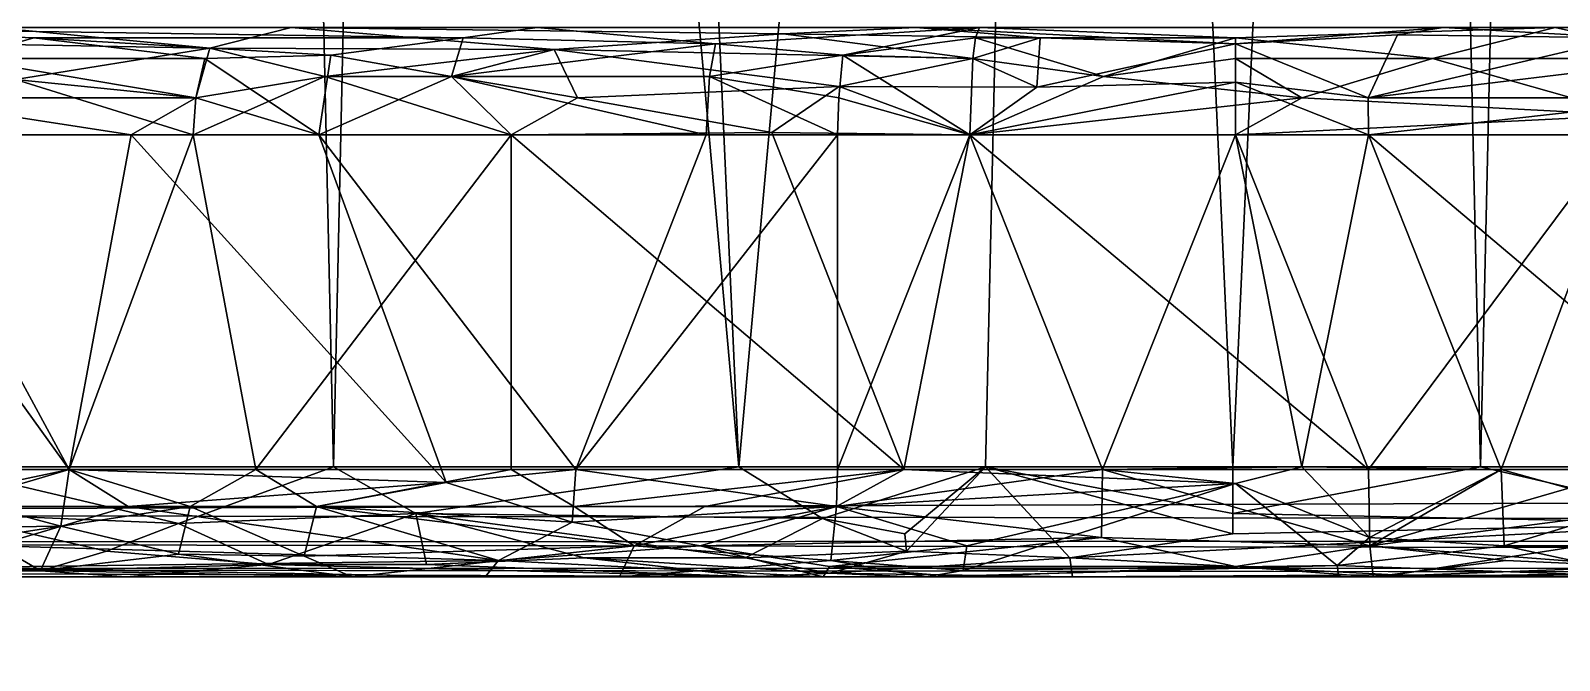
# Model space of a CAD drawing. Extents: x -30 to 83, y -53 to 60.
# Drawn here: x 7.351 to 8.743, y -13.076 to -12.503 of the extents above; entities that cross this region are included whole.
import ezdxf

# ---------------------------------------------------------------- set-up
doc = ezdxf.new("R2010")
doc.units = 0
doc.header["$MEASUREMENT"] = 0

msp = doc.modelspace()

# ---------------------------------------------------------------- linework, layer by layer
for points in [[(63.169998, -40), (-9.17, -40), (63.169998, 60)], [(-9.17, 60), (63.169998, 60), (-9.17, -40)], [(-7.187, 58, 2), (-7.187, -40, 2), (61.187, -40, 2)], [(61.187, 58, 2), (-7.187, 58, 2), (61.187, -40, 2)], [(-30, -1, 38), (30, -1, 38), (-30, -17, 38)], [(30, -17, 38), (-30, -17, 38), (30, -1, 38)], [(30, -2.998, 39.998001), (-30, -2.998, 39.998001), (-30, -15.003, 39.998001)], [(-30, -15.003, 39.998001), (30, -15.003, 39.998001), (30, -2.998, 39.998001)], [(5, -15, 40), (5, -3, 40), (75, -15, 40)], [(75, -3, 40), (75, -15, 40), (5, -3, 40)], [(5, -3, 52), (5, -15, 52), (9.998001, -7.997999, 52)], [(9.998001, -13.003, 52), (9.998001, -7.997999, 52), (5, -15, 52)], [(7.627036, -12.9, 63.698109), (7.553999, -9.6, 63.68021), (7.267239, -12.9, 63.589657)], [(7.553999, -9.6, 63.68021), (7.267239, -9.6, 63.589657), (7.267239, -12.9, 63.589657)], [(7.700073, -9.6, 63.716019), (7.553999, -9.6, 63.68021), (7.627036, -12.9, 63.698109)], [(7.996188, -12.9, 63.768394), (7.700073, -9.6, 63.716019), (7.627036, -12.9, 63.698109)], [(7.847561, -9.6, 63.745434), (7.700073, -9.6, 63.716019), (7.996188, -12.9, 63.768394)], [(8.295747, -9.6, 63.794785), (7.847561, -9.6, 63.745434), (7.996188, -12.9, 63.768394)], [(8.220716, -12.9, 63.78981), (8.295747, -9.6, 63.794785), (7.996188, -12.9, 63.768394)], [(8.446106, -12.9, 63.798164), (8.295747, -9.6, 63.794785), (8.220716, -12.9, 63.78981)], [(8.295747, -9.6, 63.794785), (8.446106, -12.9, 63.798164), (8.596465, -9.6, 63.794979)], [(8.671503, -12.9, 63.790115), (8.596465, -9.6, 63.794979), (8.446106, -12.9, 63.798164)], [(8.746549, -9.6, 63.785259), (8.596465, -9.6, 63.794979), (8.671503, -12.9, 63.790115)], [(8.97039, -12.9, 63.75761), (8.746549, -9.6, 63.785259), (8.671503, -12.9, 63.790115)], [(18.379839, -12.9, 47.587738), (6.012379, -12.9, 57.905735), (7.153762, -11.59938, 56.953491)], [(18.379839, -11.6, 47.587738), (18.379839, -12.9, 47.587738), (7.153762, -11.59938, 56.953491)], [(7.812708, -12.5, 62.946056), (7.74508, -12.50937, 62.973011), (7.11082, -12.5, 62.66494)], [(7.74508, -12.50937, 62.973011), (7.354227, -12.50937, 62.834877), (7.11082, -12.5, 62.66494)], [(7.354227, -12.50937, 62.834877), (7.288785, -12.5282, 62.834999), (7.11082, -12.5, 62.66494)], [(7.514465, -12.51878, 57.782154), (7.317832, -12.5, 57.923618), (7.296032, -12.51502, 57.876884)], [(7.317832, -12.5, 57.923618), (7.514465, -12.51878, 57.782154), (7.588704, -12.5, 57.815552)], [(7.514465, -12.51878, 57.782154), (7.827989, -12.5202, 57.687), (7.588704, -12.5, 57.815552)], [(7.827989, -12.5202, 57.687), (8.036684, -12.50587, 57.673168), (7.588704, -12.5, 57.815552)], [(8.157521, -12.5, 57.692039), (7.588704, -12.5, 57.815552), (8.036684, -12.50587, 57.673168)], [(7.974918, -12.51502, 63.033482), (7.74508, -12.50937, 62.973011), (7.812708, -12.5, 62.946056)], [(7.812708, -12.5, 62.946056), (8.21525, -12.5, 63.013161), (7.974918, -12.51502, 63.033482)], [(8.21525, -12.5, 63.013161), (8.090862, -12.52537, 63.063995), (7.974918, -12.51502, 63.033482)], [(8.036684, -12.50587, 57.673168), (8.270722, -12.50937, 57.637177), (8.157521, -12.5, 57.692039)], [(8.090862, -12.52537, 63.063995), (8.21525, -12.5, 63.013161), (8.211573, -12.50937, 63.055264)], [(8.637584, -12.5, 57.684101), (8.157521, -12.5, 57.692039), (8.448411, -12.51502, 57.621414)], [(8.270722, -12.50937, 57.637177), (8.448411, -12.51502, 57.621414), (8.157521, -12.5, 57.692039)], [(8.448411, -12.50937, 63.065601), (8.211573, -12.50937, 63.055264), (8.21525, -12.5, 63.013161)], [(8.21525, -12.5, 63.013161), (8.739584, -12.5, 63.006813), (8.448411, -12.50937, 63.065601)], [(8.448411, -12.51502, 57.621414), (8.596076, -12.50675, 57.64296), (8.637584, -12.5, 57.684101)], [(8.739584, -12.5, 63.006813), (8.627832, -12.5282, 63.085556), (8.448411, -12.50937, 63.065601)], [(8.596076, -12.50675, 57.64296), (8.803103, -12.50937, 57.653965), (8.637584, -12.5, 57.684101)], [(8.627832, -12.5282, 63.085556), (8.739584, -12.5, 63.006813), (8.865731, -12.5282, 63.059505)], [(8.637584, -12.5, 57.684101), (8.803103, -12.50937, 57.653965), (9.027432, -12.5, 57.736389)], [(8.998533, -12.5, 62.964378), (8.865731, -12.5282, 63.059505), (8.739584, -12.5, 63.006813)], [(7.288785, -12.5282, 62.834999), (7.354227, -12.50937, 62.834877), (7.509932, -12.5282, 62.926605)], [(7.624695, -12.52537, 62.960644), (7.354227, -12.50937, 62.834877), (7.74508, -12.50937, 62.973011)], [(7.354227, -12.50937, 62.834877), (7.624695, -12.52537, 62.960644), (7.509932, -12.5282, 62.926605)], [(7.624695, -12.52537, 62.960644), (7.74508, -12.50937, 62.973011), (7.734636, -12.54478, 63.012024)], [(7.974918, -12.51502, 63.033482), (7.734636, -12.54478, 63.012024), (7.74508, -12.50937, 62.973011)], [(7.827989, -12.5202, 57.687), (8.209261, -12.5282, 57.614677), (8.036684, -12.50587, 57.673168)], [(8.270722, -12.50937, 57.637177), (8.036684, -12.50587, 57.673168), (8.209261, -12.5282, 57.614677)], [(8.211573, -12.50937, 63.055264), (8.209261, -12.5282, 63.081646), (8.090862, -12.52537, 63.063995)], [(8.328118, -12.54478, 63.103374), (8.209261, -12.5282, 63.081646), (8.211573, -12.50937, 63.055264)], [(8.267653, -12.55438, 57.591908), (8.270722, -12.50937, 57.637177), (8.209261, -12.5282, 57.614677)], [(8.328118, -12.54478, 63.103374), (8.211573, -12.50937, 63.055264), (8.448411, -12.50937, 63.065601)], [(8.270722, -12.50937, 57.637177), (8.267653, -12.55438, 57.591908), (8.448411, -12.51502, 57.621414)], [(8.448411, -12.5282, 63.092087), (8.328118, -12.54478, 63.103374), (8.448411, -12.50937, 63.065601)], [(8.596076, -12.50675, 57.64296), (8.448411, -12.51502, 57.621414), (8.569142, -12.56398, 57.582962)], [(8.627832, -12.5282, 63.085556), (8.448411, -12.5282, 63.092087), (8.448411, -12.50937, 63.065601)], [(8.596076, -12.50675, 57.64296), (8.569142, -12.56398, 57.582962), (8.803103, -12.50937, 57.653965)], [(8.865731, -12.5282, 57.636818), (8.803103, -12.50937, 57.653965), (8.569142, -12.56398, 57.582962)], [(7.224523, -12.56398, 62.829964), (7.288785, -12.5282, 62.834999), (7.501758, -12.56398, 62.949078)], [(7.509932, -12.5282, 62.926605), (7.501758, -12.56398, 62.949078), (7.288785, -12.5282, 62.834999)], [(7.514465, -12.51878, 57.782154), (7.296032, -12.51502, 57.876884), (7.337546, -12.54731, 57.823593)], [(7.514465, -12.51878, 57.782154), (7.337546, -12.54731, 57.823593), (7.501758, -12.56398, 57.747246)], [(7.501758, -12.56398, 57.747246), (7.619116, -12.54478, 57.717964), (7.514465, -12.51878, 57.782154)], [(7.501758, -12.56398, 62.949078), (7.509932, -12.5282, 62.926605), (7.613912, -12.59782, 62.994846)], [(7.624695, -12.52537, 62.960644), (7.613912, -12.59782, 62.994846), (7.509932, -12.5282, 62.926605)], [(7.514465, -12.51878, 57.782154), (7.619116, -12.54478, 57.717964), (7.827989, -12.5202, 57.687)], [(7.734636, -12.54478, 63.012024), (7.613912, -12.59782, 62.994846), (7.624695, -12.52537, 62.960644)], [(7.73463, -12.54478, 57.684292), (7.827989, -12.5202, 57.687), (7.619116, -12.54478, 57.717964)], [(7.827989, -12.5202, 57.687), (7.73463, -12.54478, 57.684292), (7.849343, -12.56398, 57.645947)], [(7.734636, -12.54478, 63.012024), (7.974918, -12.51502, 63.033482), (7.969516, -12.54478, 63.064102)], [(7.849343, -12.56398, 57.645947), (8.087652, -12.55383, 57.607918), (7.827989, -12.5202, 57.687)], [(8.209261, -12.5282, 57.614677), (7.827989, -12.5202, 57.687), (8.087652, -12.55383, 57.607918)], [(7.969516, -12.54478, 63.064102), (7.974918, -12.51502, 63.033482), (8.090862, -12.52537, 63.063995)], [(8.087136, -12.56398, 63.092316), (7.969516, -12.54478, 63.064102), (8.090862, -12.52537, 63.063995)], [(8.087136, -12.56398, 63.092316), (8.090862, -12.52537, 63.063995), (8.206538, -12.59782, 63.112736)], [(8.267653, -12.55438, 57.591908), (8.209261, -12.5282, 57.614677), (8.087652, -12.55383, 57.607918)], [(8.209261, -12.5282, 63.081646), (8.206538, -12.59782, 63.112736), (8.090862, -12.52537, 63.063995)], [(8.328118, -12.54478, 63.103374), (8.206538, -12.59782, 63.112736), (8.209261, -12.5282, 63.081646)], [(8.448411, -12.54985, 57.588352), (8.448411, -12.51502, 57.621414), (8.267653, -12.55438, 57.591908)], [(8.448411, -12.5282, 63.092087), (8.508777, -12.56398, 63.114666), (8.328118, -12.54478, 63.103374)], [(8.448411, -12.51502, 57.621414), (8.448411, -12.54985, 57.588352), (8.569142, -12.56398, 57.582962)], [(8.627832, -12.5282, 63.085556), (8.508777, -12.56398, 63.114666), (8.448411, -12.5282, 63.092087)], [(8.508777, -12.56398, 63.114666), (8.627832, -12.5282, 63.085556), (8.81016, -12.57981, 63.095913)], [(8.865731, -12.5282, 57.636818), (8.569142, -12.56398, 57.582962), (8.869366, -12.56398, 57.613197)], [(8.627832, -12.5282, 63.085556), (8.865731, -12.5282, 63.059505), (8.81016, -12.57981, 63.095913)], [(7.166999, -12.59782, 57.886589), (7.499255, -12.59782, 57.740387), (7.337546, -12.54731, 57.823593)], [(7.501758, -12.56398, 57.747246), (7.337546, -12.54731, 57.823593), (7.499255, -12.59782, 57.740387)], [(7.619116, -12.54478, 57.717964), (7.501758, -12.56398, 57.747246), (7.499255, -12.59782, 57.740387)], [(7.499255, -12.59782, 57.740387), (7.788957, -12.59782, 57.653198), (7.619116, -12.54478, 57.717964)], [(7.613912, -12.59782, 62.994846), (7.734636, -12.54478, 63.012024), (7.966511, -12.59782, 63.081135)], [(7.73463, -12.54478, 57.684292), (7.619116, -12.54478, 57.717964), (7.788957, -12.59782, 57.653198)], [(7.849343, -12.56398, 57.645947), (7.73463, -12.54478, 57.684292), (7.788957, -12.59782, 57.653198)], [(7.969516, -12.54478, 63.064102), (7.966511, -12.59782, 63.081135), (7.734636, -12.54478, 63.012024)], [(7.849343, -12.56398, 57.645947), (8.026361, -12.59564, 57.606022), (8.087652, -12.55383, 57.607918)], [(7.966511, -12.59782, 63.081135), (7.969516, -12.54478, 63.064102), (8.086188, -12.59782, 63.099556)], [(8.087136, -12.56398, 63.092316), (8.086188, -12.59782, 63.099556), (7.969516, -12.54478, 63.064102)], [(8.206538, -12.59782, 57.583584), (8.087652, -12.55383, 57.607918), (8.026361, -12.59564, 57.606022)], [(8.267653, -12.55438, 57.591908), (8.087652, -12.55383, 57.607918), (8.206538, -12.59782, 57.583584)], [(8.328118, -12.54478, 63.103374), (8.508777, -12.56398, 63.114666), (8.206538, -12.59782, 63.112736)], [(8.267653, -12.55438, 57.591908), (8.206538, -12.59782, 57.583584), (8.448411, -12.54985, 57.588352)], [(8.448411, -12.54985, 57.588352), (8.206538, -12.59782, 57.583584), (8.448411, -12.59782, 57.573021)], [(8.569142, -12.56398, 57.582962), (8.448411, -12.54985, 57.588352), (8.569461, -12.59782, 57.575672)], [(8.448411, -12.59782, 57.573021), (8.569461, -12.59782, 57.575672), (8.448411, -12.54985, 57.588352)], [(7.221298, -12.59782, 62.836514), (7.224523, -12.56398, 62.829964), (7.442835, -12.59782, 62.933994)], [(7.501758, -12.56398, 62.949078), (7.442835, -12.59782, 62.933994), (7.224523, -12.56398, 62.829964)], [(7.613912, -12.59782, 62.994846), (7.442835, -12.59782, 62.933994), (7.501758, -12.56398, 62.949078)], [(7.788957, -12.59782, 57.653198), (8.026361, -12.59564, 57.606022), (7.849343, -12.56398, 57.645947)], [(8.206538, -12.59782, 63.112736), (8.086188, -12.59782, 63.099556), (8.087136, -12.56398, 63.092316)], [(8.508777, -12.56398, 63.114666), (8.448411, -12.59782, 63.123299), (8.206538, -12.59782, 63.112736)], [(8.508777, -12.56398, 63.114666), (8.81016, -12.57981, 63.095913), (8.448411, -12.59782, 63.123299)], [(8.569142, -12.56398, 57.582962), (8.569461, -12.59782, 57.575672), (8.869366, -12.56398, 57.613197)], [(8.810634, -12.59782, 57.596767), (8.869366, -12.56398, 57.613197), (8.569461, -12.59782, 57.575672)], [(8.448411, -12.59782, 63.123299), (8.81016, -12.57981, 63.095913), (8.569461, -12.90218, 63.120747)], [(8.690291, -12.90218, 63.112827), (8.569461, -12.90218, 63.120747), (8.81016, -12.57981, 63.095913)], [(8.690291, -12.90218, 63.112827), (8.81016, -12.57981, 63.095913), (8.810655, -12.90218, 63.099648)], [(7.166957, -12.90218, 57.886501), (7.386372, -12.90218, 57.784184), (7.166999, -12.59782, 57.886589)], [(7.499255, -12.59782, 57.740387), (7.166999, -12.59782, 57.886589), (7.386372, -12.90218, 57.784184)], [(7.221256, -12.90218, 62.836597), (7.221298, -12.59782, 62.836514), (7.386372, -12.90218, 62.912136)], [(7.442835, -12.59782, 62.933994), (7.386372, -12.90218, 62.912136), (7.221298, -12.59782, 62.836514)], [(7.386372, -12.90218, 62.912136), (7.442835, -12.59782, 62.933994), (7.729694, -12.91403, 63.030441)], [(7.556551, -12.90218, 57.720833), (7.499255, -12.59782, 57.740387), (7.386372, -12.90218, 57.784184)], [(7.442835, -12.59782, 62.933994), (7.613912, -12.59782, 62.994846), (7.729694, -12.91403, 63.030441)], [(7.499255, -12.59782, 57.740387), (7.556551, -12.90218, 57.720833), (7.788957, -12.59782, 57.653198)], [(7.788935, -12.90218, 57.653107), (7.788957, -12.59782, 57.653198), (7.556551, -12.90218, 57.720833)], [(7.729694, -12.91403, 63.030441), (7.613912, -12.59782, 62.994846), (7.847745, -12.90218, 63.057602)], [(7.613912, -12.59782, 62.994846), (7.966511, -12.59782, 63.081135), (7.847745, -12.90218, 63.057602)], [(7.788935, -12.90218, 57.653107), (8.146357, -12.90218, 57.590084), (7.788957, -12.59782, 57.653198)], [(8.026361, -12.59564, 57.606022), (7.788957, -12.59782, 57.653198), (8.146357, -12.90218, 57.590084)], [(7.966511, -12.59782, 63.081135), (8.086188, -12.59782, 63.099556), (7.847745, -12.90218, 63.057602)], [(8.086167, -12.90218, 63.099648), (7.847745, -12.90218, 63.057602), (8.086188, -12.59782, 63.099556)], [(8.026361, -12.59564, 57.606022), (8.146357, -12.90218, 57.590084), (8.206538, -12.59782, 57.583584)], [(8.327362, -12.90218, 63.120747), (8.086167, -12.90218, 63.099648), (8.206538, -12.59782, 63.112736)], [(8.086188, -12.59782, 63.099556), (8.206538, -12.59782, 63.112736), (8.086167, -12.90218, 63.099648)], [(8.146357, -12.90218, 57.590084), (8.327362, -12.90218, 57.575573), (8.206538, -12.59782, 57.583584)], [(8.448411, -12.59782, 63.123299), (8.569461, -12.90218, 63.120747), (8.206538, -12.59782, 63.112736)], [(8.327362, -12.90218, 63.120747), (8.206538, -12.59782, 63.112736), (8.569461, -12.90218, 63.120747)], [(8.206538, -12.59782, 57.583584), (8.327362, -12.90218, 57.575573), (8.448411, -12.59782, 57.573021)], [(8.508932, -12.9, 57.574303), (8.448411, -12.59782, 57.573021), (8.327362, -12.90218, 57.575573)], [(8.569461, -12.59782, 57.575672), (8.448411, -12.59782, 57.573021), (8.508932, -12.9, 57.574303)], [(8.508932, -12.9, 57.574303), (8.690291, -12.90218, 57.583492), (8.569461, -12.59782, 57.575672)], [(8.690291, -12.90218, 57.583492), (8.930326, -12.90218, 57.615086), (8.569461, -12.59782, 57.575672)], [(8.810634, -12.59782, 57.596767), (8.569461, -12.59782, 57.575672), (8.930326, -12.90218, 57.615086)], [(6.018382, -12.94227, 57.912926), (6.012379, -12.9, 57.905735), (18.379839, -12.9, 47.587738)], [(18.393953, -12.96258, 47.604652), (6.018382, -12.94227, 57.912926), (18.379839, -12.9, 47.587738)], [(7.386372, -12.90218, 57.784184), (7.166957, -12.90218, 57.886501), (7.274126, -12.92589, 57.829906)], [(7.221256, -12.90218, 62.836597), (7.386372, -12.90218, 62.912136), (7.272457, -12.93603, 62.869995)], [(7.486025, -12.95157, 63.644722), (7.267239, -12.9, 63.589657), (7.270449, -12.94227, 63.58086)], [(7.267239, -12.9, 63.589657), (7.486025, -12.95157, 63.644722), (7.627036, -12.9, 63.698109)], [(7.440155, -12.93603, 62.940887), (7.272457, -12.93603, 62.869995), (7.386372, -12.90218, 62.912136)], [(7.379004, -12.95392, 57.766392), (7.386372, -12.90218, 57.784184), (7.274126, -12.92589, 57.829906)], [(7.379004, -12.95392, 57.766392), (7.49673, -12.93603, 57.733437), (7.386372, -12.90218, 57.784184)], [(7.729694, -12.91403, 63.030441), (7.440155, -12.93603, 62.940887), (7.386372, -12.90218, 62.912136)], [(7.386372, -12.90218, 57.784184), (7.49673, -12.93603, 57.733437), (7.556551, -12.90218, 57.720833)], [(7.486025, -12.95157, 63.644722), (7.702103, -12.94227, 63.706875), (7.627036, -12.9, 63.698109)], [(7.49673, -12.93603, 57.733437), (7.611685, -12.93603, 57.694408), (7.556551, -12.90218, 57.720833)], [(7.556551, -12.90218, 57.720833), (7.611685, -12.93603, 57.694408), (7.788935, -12.90218, 57.653107)], [(7.611685, -12.93603, 57.694408), (7.846161, -12.93603, 57.631577), (7.788935, -12.90218, 57.653107)], [(7.627036, -12.9, 63.698109), (7.702103, -12.94227, 63.706875), (7.996188, -12.9, 63.768394)], [(7.702103, -12.94227, 63.706875), (8.072336, -12.94692, 63.764511), (7.996188, -12.9, 63.768394)], [(7.844429, -12.95016, 63.072571), (7.729694, -12.91403, 63.030441), (7.847745, -12.90218, 63.057602)], [(7.788935, -12.90218, 57.653107), (7.846161, -12.93603, 57.631577), (8.146357, -12.90218, 57.590084)], [(7.844429, -12.95016, 63.072571), (7.847745, -12.90218, 63.057602), (8.08522, -12.93603, 63.106888)], [(7.965231, -12.93603, 57.607895), (8.146357, -12.90218, 57.590084), (7.846161, -12.93603, 57.631577)], [(8.086167, -12.90218, 63.099648), (8.08522, -12.93603, 63.106888), (7.847745, -12.90218, 63.057602)], [(7.965231, -12.93603, 57.607895), (8.08522, -12.93603, 57.589432), (8.146357, -12.90218, 57.590084)], [(7.996188, -12.9, 63.768394), (8.072336, -12.94692, 63.764511), (8.220716, -12.9, 63.78981)], [(8.147495, -12.96088, 63.764263), (8.220716, -12.9, 63.78981), (8.072336, -12.94692, 63.764511)], [(8.08522, -12.93603, 63.106888), (8.086167, -12.90218, 63.099648), (8.327362, -12.90218, 63.120747)], [(8.08522, -12.93603, 57.589432), (8.448411, -12.91513, 57.571224), (8.146357, -12.90218, 57.590084)], [(8.327362, -12.90218, 63.120747), (8.326336, -12.96428, 63.144073), (8.08522, -12.93603, 63.106888)], [(8.327362, -12.90218, 57.575573), (8.146357, -12.90218, 57.590084), (8.448411, -12.91513, 57.571224)], [(8.147495, -12.96088, 63.764263), (8.148817, -12.97661, 63.749268), (8.220716, -12.9, 63.78981)], [(8.297727, -12.98266, 63.75005), (8.220716, -12.9, 63.78981), (8.148817, -12.97661, 63.749268)], [(8.297727, -12.98266, 63.75005), (8.44612, -12.96088, 63.7775), (8.220716, -12.9, 63.78981)], [(8.220716, -12.9, 63.78981), (8.44612, -12.96088, 63.7775), (8.446114, -12.94227, 63.788795)], [(8.220716, -12.9, 63.78981), (8.446114, -12.94227, 63.788795), (8.446106, -12.9, 63.798164)], [(8.570832, -12.97181, 63.151932), (8.326336, -12.96428, 63.144073), (8.327362, -12.90218, 63.120747)], [(8.448411, -12.91513, 57.571224), (8.508932, -12.9, 57.574303), (8.327362, -12.90218, 57.575573)], [(8.327362, -12.90218, 63.120747), (8.569461, -12.90218, 63.120747), (8.570832, -12.97181, 63.151932)], [(8.446106, -12.9, 63.798164), (8.446114, -12.94227, 63.788795), (8.671503, -12.9, 63.790115)], [(8.446114, -12.94227, 63.788795), (8.894114, -12.95157, 63.754108), (8.671503, -12.9, 63.790115)], [(8.448411, -12.91513, 57.571224), (8.570486, -12.96428, 57.552246), (8.508932, -12.9, 57.574303)], [(8.508932, -12.9, 57.574303), (8.570486, -12.96428, 57.552246), (8.690291, -12.90218, 57.583492)], [(8.690291, -12.90218, 63.112827), (8.570832, -12.97181, 63.151932), (8.569461, -12.90218, 63.120747)], [(8.693007, -12.97181, 57.552395), (8.690291, -12.90218, 57.583492), (8.570486, -12.96428, 57.552246)], [(8.690291, -12.90218, 63.112827), (8.810655, -12.90218, 63.099648), (8.570832, -12.97181, 63.151932)], [(8.811998, -12.94056, 63.109886), (8.570832, -12.97181, 63.151932), (8.810655, -12.90218, 63.099648)], [(8.97039, -12.9, 63.75761), (8.671503, -12.9, 63.790115), (8.894114, -12.95157, 63.754108)], [(8.930326, -12.90218, 57.615086), (8.690291, -12.90218, 57.583492), (8.811603, -12.93603, 57.589432)], [(8.690291, -12.90218, 57.583492), (8.693007, -12.97181, 57.552395), (8.811603, -12.93603, 57.589432)], [(7.611685, -12.93603, 63.001911), (7.440155, -12.93603, 62.940887), (7.729694, -12.91403, 63.030441)], [(7.844429, -12.95016, 63.072571), (7.611685, -12.93603, 63.001911), (7.729694, -12.91403, 63.030441)], [(8.08522, -12.93603, 57.589432), (8.203816, -12.97181, 57.552395), (8.448411, -12.91513, 57.571224)], [(8.448411, -12.91513, 57.571224), (8.203816, -12.97181, 57.552395), (8.200605, -12.99413, 57.515751)], [(8.540986, -12.98966, 57.51965), (8.448411, -12.91513, 57.571224), (8.200605, -12.99413, 57.515751)], [(8.448411, -12.91513, 57.571224), (8.540986, -12.98966, 57.51965), (8.570486, -12.96428, 57.552246)], [(7.268236, -12.95523, 57.817268), (7.379004, -12.95392, 57.766392), (7.274126, -12.92589, 57.829906)], [(6.030446, -12.96874, 57.92738), (6.018382, -12.94227, 57.912926), (18.393953, -12.96258, 47.604652)], [(7.420384, -12.97661, 63.604), (7.270449, -12.94227, 63.58086), (7.360754, -12.99462, 63.548538)], [(7.285666, -12.9887, 63.539085), (7.360754, -12.99462, 63.548538), (7.270449, -12.94227, 63.58086)], [(7.270449, -12.94227, 63.58086), (7.420384, -12.97661, 63.604), (7.486025, -12.95157, 63.644722)], [(7.440155, -12.93603, 62.940887), (7.318398, -12.97181, 62.916317), (7.272457, -12.93603, 62.869995)], [(7.318398, -12.97181, 62.916317), (7.440155, -12.93603, 62.940887), (7.777438, -12.98499, 63.090206)], [(7.49673, -12.93603, 57.733437), (7.379004, -12.95392, 57.766392), (7.485862, -12.97934, 57.703575)], [(7.440155, -12.93603, 62.940887), (7.611685, -12.93603, 63.001911), (7.777438, -12.98499, 63.090206)], [(7.485862, -12.97934, 57.703575), (7.600513, -12.98122, 57.658985), (7.49673, -12.93603, 57.733437)], [(7.486025, -12.95157, 63.644722), (7.567957, -12.9887, 63.628223), (7.702103, -12.94227, 63.706875)], [(7.611685, -12.93603, 57.694408), (7.49673, -12.93603, 57.733437), (7.600513, -12.98122, 57.658985)], [(7.702103, -12.94227, 63.706875), (7.567957, -12.9887, 63.628223), (7.711748, -12.9887, 63.663475)], [(7.600513, -12.98122, 57.658985), (7.901033, -12.97181, 57.596291), (7.611685, -12.93603, 57.694408)], [(7.844429, -12.95016, 63.072571), (7.777438, -12.98499, 63.090206), (7.611685, -12.93603, 63.001911)], [(7.846161, -12.93603, 57.631577), (7.611685, -12.93603, 57.694408), (7.901033, -12.97181, 57.596291)], [(7.702103, -12.94227, 63.706875), (7.711748, -12.9887, 63.663475), (7.855361, -12.98266, 63.701347)], [(8.072336, -12.94692, 63.764511), (7.702103, -12.94227, 63.706875), (8.002065, -12.98266, 63.72401)], [(7.855361, -12.98266, 63.701347), (8.002065, -12.98266, 63.72401), (7.702103, -12.94227, 63.706875)], [(7.961081, -12.97181, 63.111965), (7.844429, -12.95016, 63.072571), (8.08522, -12.93603, 63.106888)], [(7.846161, -12.93603, 57.631577), (7.901033, -12.97181, 57.596291), (7.965231, -12.93603, 57.607895)], [(8.07986, -12.98499, 57.548702), (8.08522, -12.93603, 57.589432), (7.901033, -12.97181, 57.596291)], [(7.965231, -12.93603, 57.607895), (7.901033, -12.97181, 57.596291), (8.08522, -12.93603, 57.589432)], [(8.326336, -12.96428, 63.144073), (7.961081, -12.97181, 63.111965), (8.08522, -12.93603, 63.106888)], [(8.07986, -12.98499, 57.548702), (8.203816, -12.97181, 57.552395), (8.08522, -12.93603, 57.589432)], [(8.894114, -12.95157, 63.754108), (8.446114, -12.94227, 63.788795), (8.44612, -12.96088, 63.7775)], [(8.811998, -12.94056, 63.109886), (8.818186, -12.99063, 63.156845), (8.570832, -12.97181, 63.151932)], [(8.814728, -12.97181, 57.565731), (8.811603, -12.93603, 57.589432), (8.693007, -12.97181, 57.552395)], [(7.14032, -12.99063, 57.835331), (7.379004, -12.95392, 57.766392), (7.268236, -12.95523, 57.817268)], [(7.379004, -12.95392, 57.766392), (7.14032, -12.99063, 57.835331), (7.360358, -12.99413, 57.721359)], [(7.379004, -12.95392, 57.766392), (7.360358, -12.99413, 57.721359), (7.485862, -12.97934, 57.703575)], [(7.567957, -12.9887, 63.628223), (7.486025, -12.95157, 63.644722), (7.420384, -12.97661, 63.604)], [(7.777438, -12.98499, 63.090206), (7.844429, -12.95016, 63.072571), (7.961081, -12.97181, 63.111965)], [(8.002065, -12.98266, 63.72401), (8.148817, -12.97661, 63.749268), (8.072336, -12.94692, 63.764511)], [(8.072336, -12.94692, 63.764511), (8.148817, -12.97661, 63.749268), (8.147495, -12.96088, 63.764263)], [(8.297727, -12.98266, 63.75005), (8.592824, -12.99825, 63.710178), (8.894114, -12.95157, 63.754108)], [(8.44612, -12.96088, 63.7775), (8.297727, -12.98266, 63.75005), (8.894114, -12.95157, 63.754108)], [(8.592824, -12.99825, 63.710178), (8.810966, -12.99954, 63.682587), (8.894114, -12.95157, 63.754108)], [(18.415577, -12.98967, 47.630562), (6.030446, -12.96874, 57.92738), (18.393953, -12.96258, 47.604652)], [(6.030446, -12.96874, 57.92738), (18.415577, -12.98967, 47.630562), (6.053363, -12.99265, 57.954853)], [(7.278828, -12.99151, 62.929173), (7.318398, -12.97181, 62.916317), (7.777438, -12.98499, 63.090206)], [(7.901033, -12.97181, 57.596291), (7.600513, -12.98122, 57.658985), (7.644042, -13, 57.588501)], [(7.887626, -13, 57.528889), (7.901033, -12.97181, 57.596291), (7.644042, -13, 57.588501)], [(7.961081, -12.97181, 63.111965), (8.073121, -13, 63.19875), (7.777438, -12.98499, 63.090206)], [(7.901033, -12.97181, 57.596291), (7.887626, -13, 57.528889), (8.07986, -12.98499, 57.548702)], [(8.078637, -12.99063, 63.156845), (7.961081, -12.97181, 63.111965), (8.326336, -12.96428, 63.144073)], [(8.078637, -12.99063, 63.156845), (8.073121, -13, 63.19875), (7.961081, -12.97181, 63.111965)], [(8.078637, -12.99063, 63.156845), (8.326336, -12.96428, 63.144073), (8.448411, -12.99063, 63.181084)], [(8.07986, -12.98499, 57.548702), (8.200605, -12.99413, 57.515751), (8.203816, -12.97181, 57.552395)], [(8.570832, -12.97181, 63.151932), (8.448411, -12.99063, 63.181084), (8.326336, -12.96428, 63.144073)], [(8.573831, -13, 63.220604), (8.448411, -12.99063, 63.181084), (8.570832, -12.97181, 63.151932)], [(8.540986, -12.98966, 57.51965), (8.693007, -12.97181, 57.552395), (8.570486, -12.96428, 57.552246)], [(8.540986, -12.98966, 57.51965), (8.823701, -13, 57.497574), (8.693007, -12.97181, 57.552395)], [(8.694506, -12.98499, 63.161026), (8.570832, -12.97181, 63.151932), (8.818186, -12.99063, 63.156845)], [(8.570832, -12.97181, 63.151932), (8.694506, -12.98499, 63.161026), (8.573831, -13, 63.220604)], [(8.693007, -12.97181, 57.552395), (8.823701, -13, 57.497574), (8.814728, -12.97181, 57.565731)], [(6.941828, -12.98266, 63.401073), (6.525272, -12.99996, 63.093822), (7.360754, -12.99462, 63.548538)], [(7.285666, -12.9887, 63.539085), (6.941828, -12.98266, 63.401073), (7.360754, -12.99462, 63.548538)], [(7.777438, -12.98499, 63.090206), (7.765183, -13, 63.140278), (7.278828, -12.99151, 62.929173)], [(7.360358, -12.99413, 57.721359), (7.644042, -13, 57.588501), (7.485862, -12.97934, 57.703575)], [(7.360754, -12.99462, 63.548538), (7.567957, -12.9887, 63.628223), (7.420384, -12.97661, 63.604)], [(7.600513, -12.98122, 57.658985), (7.485862, -12.97934, 57.703575), (7.644042, -13, 57.588501)], [(7.711748, -12.9887, 63.663475), (8.009298, -13, 63.669258), (7.855361, -12.98266, 63.701347)], [(7.765183, -13, 63.140278), (7.777438, -12.98499, 63.090206), (8.073121, -13, 63.19875)], [(7.855361, -12.98266, 63.701347), (8.009298, -13, 63.669258), (8.008725, -12.99991, 63.673576)], [(7.855361, -12.98266, 63.701347), (8.008725, -12.99991, 63.673576), (8.079047, -12.9966, 63.702972)], [(8.079047, -12.9966, 63.702972), (8.002065, -12.98266, 63.72401), (7.855361, -12.98266, 63.701347)], [(7.887626, -13, 57.528889), (8.166763, -13, 57.488697), (8.07986, -12.98499, 57.548702)], [(8.002065, -12.98266, 63.72401), (8.079047, -12.9966, 63.702972), (8.148817, -12.97661, 63.749268)], [(8.148817, -12.97661, 63.749268), (8.079047, -12.9966, 63.702972), (8.297727, -12.98266, 63.75005)], [(8.297727, -12.98266, 63.75005), (8.079047, -12.9966, 63.702972), (8.300174, -13, 63.694881)], [(8.166763, -13, 57.488697), (8.200605, -12.99413, 57.515751), (8.07986, -12.98499, 57.548702)], [(8.592824, -12.99825, 63.710178), (8.297727, -12.98266, 63.75005), (8.300174, -13, 63.694881)], [(8.818186, -12.99063, 63.156845), (8.573831, -13, 63.220604), (8.694506, -12.98499, 63.161026)], [(6.053363, -12.99265, 57.954853), (18.415577, -12.98967, 47.630562), (13.654973, -13, 51.659863)], [(13.654973, -13, 51.659863), (8.102488, -13, 56.292217), (6.053363, -12.99265, 57.954853)], [(8.102488, -13, 56.292217), (7.177054, -13, 57.7701), (6.053363, -12.99265, 57.954853)], [(7.438429, -12.99991, 63.546864), (7.360754, -12.99462, 63.548538), (6.525272, -12.99996, 63.093822)], [(6.525272, -12.99996, 63.093822), (6.958622, -13, 62.803265), (7.438429, -12.99991, 63.546864)], [(7.765183, -13, 63.140278), (6.958622, -13, 62.803265), (7.278828, -12.99151, 62.929173)], [(7.765183, -13, 63.140278), (7.438429, -12.99991, 63.546864), (6.958622, -13, 62.803265)], [(7.360358, -12.99413, 57.721359), (7.14032, -12.99063, 57.835331), (7.177054, -13, 57.7701)], [(7.177054, -13, 57.7701), (7.644042, -13, 57.588501), (7.360358, -12.99413, 57.721359)], [(7.644042, -13, 57.588501), (7.177054, -13, 57.7701), (8.102488, -13, 56.292217)], [(7.360754, -12.99462, 63.548538), (7.438429, -12.99991, 63.546864), (7.567957, -12.9887, 63.628223)], [(8.009298, -13, 63.669258), (7.567957, -12.9887, 63.628223), (7.438429, -12.99991, 63.546864)], [(7.765183, -13, 63.140278), (8.009298, -13, 63.669258), (7.438429, -12.99991, 63.546864)], [(8.009298, -13, 63.669258), (7.711748, -12.9887, 63.663475), (7.567957, -12.9887, 63.628223)], [(7.887626, -13, 57.528889), (7.644042, -13, 57.588501), (8.102488, -13, 56.292217)], [(8.073121, -13, 63.19875), (8.009298, -13, 63.669258), (7.765183, -13, 63.140278)], [(8.166763, -13, 57.488697), (7.887626, -13, 57.528889), (8.102488, -13, 56.292217)], [(8.154078, -12.99991, 63.689587), (8.079047, -12.9966, 63.702972), (8.008725, -12.99991, 63.673576)], [(8.009298, -13, 63.669258), (8.19782, -13, 63.212402), (8.008725, -12.99991, 63.673576)], [(8.008725, -12.99991, 63.673576), (8.19782, -13, 63.212402), (8.154078, -12.99991, 63.689587)], [(8.009298, -13, 63.669258), (8.073121, -13, 63.19875), (8.19782, -13, 63.212402)], [(8.073121, -13, 63.19875), (8.078637, -12.99063, 63.156845), (8.19782, -13, 63.212402)], [(8.078637, -12.99063, 63.156845), (8.448411, -12.99063, 63.181084), (8.19782, -13, 63.212402)], [(8.154078, -12.99991, 63.689587), (8.300174, -13, 63.694881), (8.079047, -12.9966, 63.702972)], [(11.615811, -13, 56.344849), (11.454994, -13, 56.61702), (8.102488, -13, 56.292217)], [(8.102488, -13, 56.292217), (13.654973, -13, 51.659863), (11.615811, -13, 56.344849)], [(8.102488, -13, 56.292217), (11.454994, -13, 56.61702), (8.823701, -13, 57.497574)], [(8.102488, -13, 56.292217), (8.823701, -13, 57.497574), (8.542414, -13, 57.476402)], [(8.542414, -13, 57.476402), (8.166763, -13, 57.488697), (8.102488, -13, 56.292217)], [(8.19782, -13, 63.212402), (8.300174, -13, 63.694881), (8.154078, -12.99991, 63.689587)], [(8.200605, -12.99413, 57.515751), (8.166763, -13, 57.488697), (8.540986, -12.98966, 57.51965)], [(8.166763, -13, 57.488697), (8.542414, -13, 57.476402), (8.540986, -12.98966, 57.51965)], [(8.573831, -13, 63.220604), (8.19782, -13, 63.212402), (8.448411, -12.99063, 63.181084)], [(8.19782, -13, 63.212402), (8.573831, -13, 63.220604), (8.300174, -13, 63.694881)], [(8.592824, -12.99825, 63.710178), (8.300174, -13, 63.694881), (8.573831, -13, 63.220604)], [(8.542414, -13, 57.476402), (8.823701, -13, 57.497574), (8.540986, -12.98966, 57.51965)], [(9.252781, -13, 63.107822), (8.573831, -13, 63.220604), (9.300284, -12.99063, 63.049965)], [(8.818186, -12.99063, 63.156845), (9.300284, -12.99063, 63.049965), (8.573831, -13, 63.220604)], [(8.592824, -12.99825, 63.710178), (8.573831, -13, 63.220604), (8.810966, -12.99954, 63.682587)], [(9.027822, -12.99996, 63.649891), (8.810966, -12.99954, 63.682587), (8.573831, -13, 63.220604)], [(8.573831, -13, 63.220604), (9.252781, -13, 63.107822), (9.027822, -12.99996, 63.649891)], [(5, -15, 52), (21.252998, -13.003, 52), (9.998001, -13.003, 52)], [(5, -15, 52), (75, -15, 52), (21.252998, -13.003, 52)]]:
    msp.add_3dface(points)

doc.saveas('drawing.dxf')
